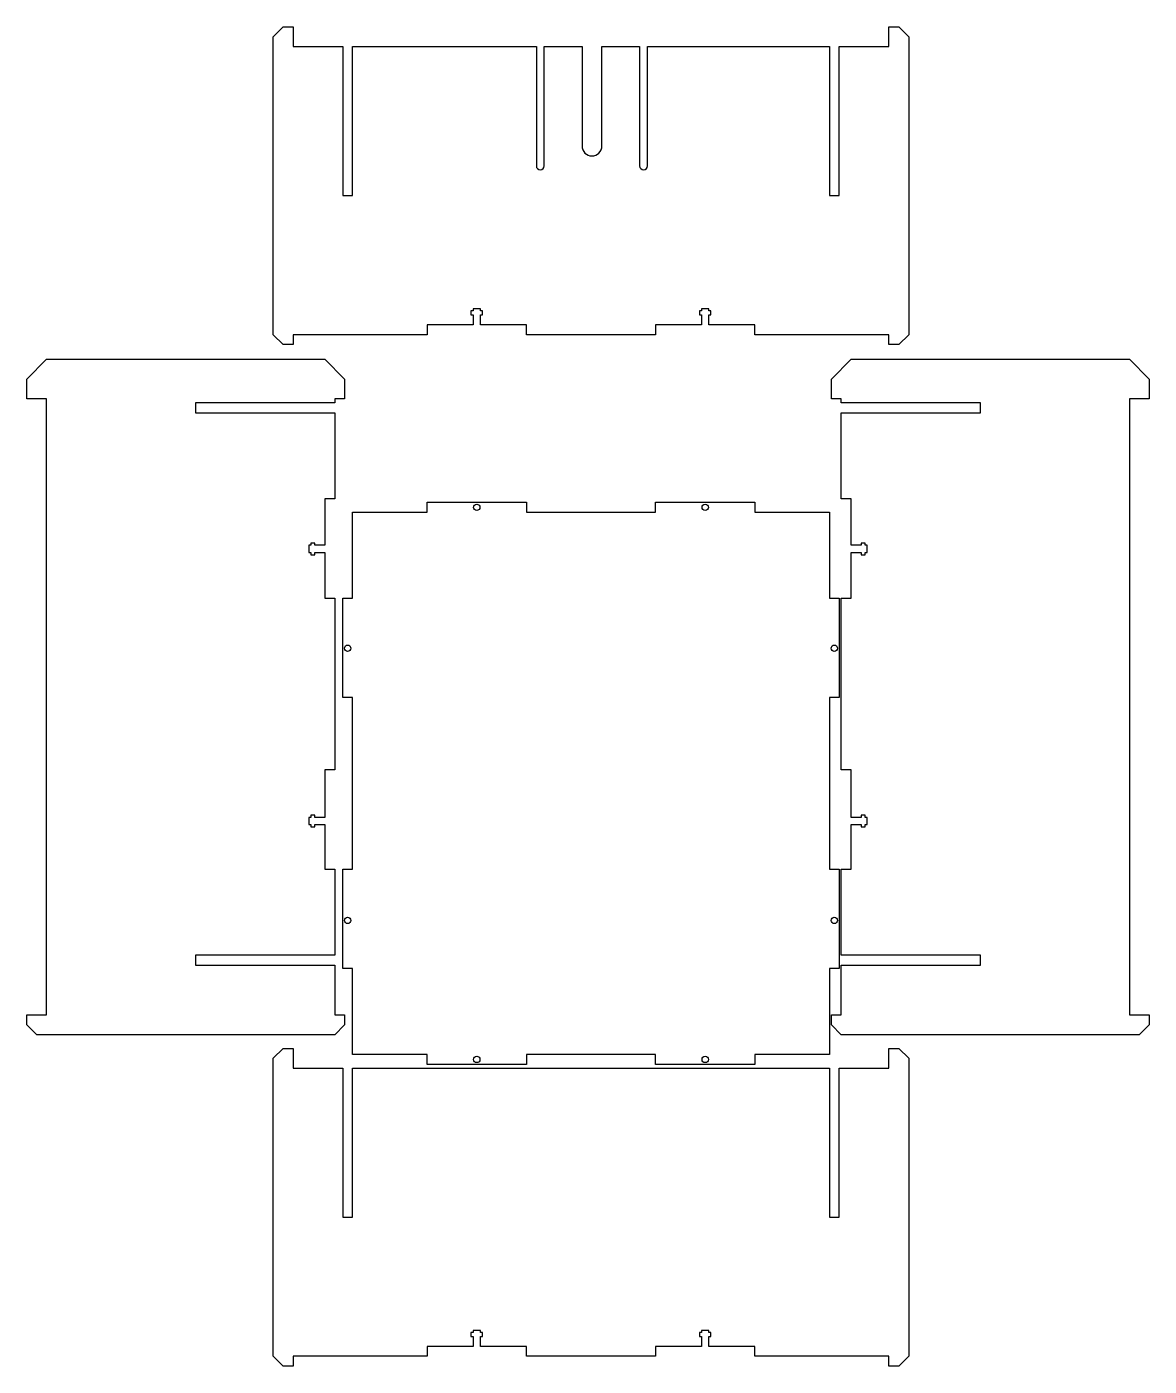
# Model space of a CAD drawing. Header units: millimetres. Extents: x -284 to 281, y -594 to 80.
import ezdxf

# ---------------------------------------------------------------- set-up
doc = ezdxf.new("R2010")
doc.units = ezdxf.units.MM
doc.layers.get('0').update_dxf_attribs({"linetype": 'CONTINUOUS'})

msp = doc.modelspace()

# ---------------------------------------------------------------- linework, layer by layer
msp.add_lwpolyline([(59.3, -63.04), (59.3, -62.04), (55.7, -62.04), (55.7, -63.04), (54.6, -63.04), (54.6, -65.04), (55.7, -65.04), (55.7, -70), (32.5, -70), (32.5, -75), (-32.5, -75), (-32.5, -70), (-55.7, -70), (-55.7, -65.04), (-54.6, -65.04), (-54.6, -63.04), (-55.7, -63.04), (-55.7, -62.04), (-59.3, -62.04), (-59.3, -63.04), (-60.4, -63.04), (-60.4, -65.04), (-59.3, -65.04), (-59.3, -70), (-82.5, -70), (-82.5, -75), (-150, -75), (-150, -80), (-155, -80), (-160, -75), (-160, 75), (-155, 80), (-150, 80), (-150, 70), (-125, 70), (-125, -5), (-120, -5), (-120, 70), (-27.5, 70), (-27.5, 10, 1), (-23.5, 10), (-23.5, 70), (-4.5, 70), (-4.5, 20, 1), (5.5, 20), (5.5, 70), (24.5, 70), (24.5, 10, 1), (28.5, 10), (28.5, 70), (120, 70), (120, -5), (125, -5), (125, 70), (150, 70), (150, 80), (155, 80), (160, 75), (160, -75), (155, -80), (150, -80), (150, -75), (82.5, -75), (82.5, -70), (59.3, -70), (59.3, -65.04), (60.4, -65.04), (60.4, -63.04)], format="xyb", close=True)
for points in [[(-134.02, -318.01), (-138.98, -318.01), (-138.98, -316.91), (-140.98, -316.91), (-140.98, -318.01), (-141.98, -318.01), (-141.98, -321.61), (-140.98, -321.61), (-140.98, -322.71), (-138.98, -322.71), (-138.98, -321.61), (-134.02, -321.61), (-134.02, -344.07), (-129.02, -344.07), (-129.02, -387.32), (-199.02, -387.32), (-199.02, -392.32), (-129.02, -392.32), (-129.02, -417.32), (-124.02, -417.32), (-124.02, -422.32), (-129.02, -427.32), (-279.02, -427.32), (-284.02, -422.32), (-284.02, -417.32), (-274.02, -417.32), (-274.02, -107.32), (-284.02, -107.32), (-284.02, -97.32), (-274.02, -87.32), (-134.02, -87.32), (-124.02, -97.32), (-124.02, -107.32), (-129.02, -107.32), (-129.02, -109.32), (-199.02, -109.32), (-199.02, -114.32), (-129.02, -114.32), (-129.02, -157.57), (-134.02, -157.57), (-134.02, -181.01), (-138.98, -181.01), (-138.98, -179.91), (-140.98, -179.91), (-140.98, -181.01), (-141.98, -181.01), (-141.98, -184.61), (-140.98, -184.61), (-140.98, -185.71), (-138.98, -185.71), (-138.98, -184.61), (-134.02, -184.61), (-134.02, -207.57), (-129.02, -207.57), (-129.02, -294.07), (-134.02, -294.07)], [(131.02, -321.61), (135.98, -321.61), (135.98, -322.71), (137.98, -322.71), (137.98, -321.61), (138.98, -321.61), (138.98, -318.01), (137.98, -318.01), (137.98, -316.91), (135.98, -316.91), (135.98, -318.01), (131.02, -318.01), (131.02, -294.07), (126.02, -294.07), (126.02, -207.57), (131.02, -207.57), (131.02, -184.61), (135.98, -184.61), (135.98, -185.71), (137.98, -185.71), (137.98, -184.61), (138.98, -184.61), (138.98, -181.01), (137.98, -181.01), (137.98, -179.91), (135.98, -179.91), (135.98, -181.01), (131.02, -181.01), (131.02, -157.57), (126.02, -157.57), (126.02, -114.32), (196.02, -114.32), (196.02, -109.32), (126.02, -109.32), (126.02, -107.32), (121.02, -107.32), (121.02, -97.32), (131.02, -87.32), (271.02, -87.32), (281.02, -97.32), (281.02, -107.32), (271.02, -107.32), (271.02, -417.32), (281.02, -417.32), (281.02, -422.32), (276.02, -427.32), (126.02, -427.32), (121.02, -422.32), (121.02, -417.32), (126.02, -417.32), (126.02, -392.32), (196.02, -392.32), (196.02, -387.32), (126.02, -387.32), (126.02, -344.07), (131.02, -344.07)], [(-82.5, -437.32), (-120, -437.32), (-120, -394.07), (-125, -394.07), (-125, -344.07), (-120, -344.07), (-120, -257.57), (-125, -257.57), (-125, -207.57), (-120, -207.57), (-120, -164.32), (-82.5, -164.32), (-82.5, -159.32), (-32.5, -159.32), (-32.5, -164.32), (32.5, -164.32), (32.5, -159.32), (82.5, -159.32), (82.5, -164.32), (120, -164.32), (120, -207.57), (125, -207.57), (125, -257.57), (120, -257.57), (120, -344.07), (125, -344.07), (125, -394.07), (120, -394.07), (120, -437.32), (82.5, -437.32), (82.5, -442.32), (32.5, -442.32), (32.5, -437.32), (-32.5, -437.32), (-32.5, -442.32), (-82.5, -442.32)], [(55.7, -579.24), (55.7, -584.2), (32.5, -584.2), (32.5, -589.2), (-32.5, -589.2), (-32.5, -584.2), (-55.7, -584.2), (-55.7, -579.24), (-54.6, -579.24), (-54.6, -577.24), (-55.7, -577.24), (-55.7, -576.24), (-59.3, -576.24), (-59.3, -577.24), (-60.4, -577.24), (-60.4, -579.24), (-59.3, -579.24), (-59.3, -584.2), (-82.5, -584.2), (-82.5, -589.2), (-150, -589.2), (-150, -594.2), (-155, -594.2), (-160, -589.2), (-160, -439.2), (-155, -434.2), (-150, -434.2), (-150, -444.2), (-125, -444.2), (-125, -519.2), (-120, -519.2), (-120, -444.2), (120, -444.2), (120, -519.2), (125, -519.2), (125, -444.2), (150, -444.2), (150, -434.2), (155, -434.2), (160, -439.2), (160, -589.2), (155, -594.2), (150, -594.2), (150, -589.2), (82.5, -589.2), (82.5, -584.2), (59.3, -584.2), (59.3, -579.24), (60.4, -579.24), (60.4, -577.24), (59.3, -577.24), (59.3, -576.24), (55.7, -576.24), (55.7, -577.24), (54.6, -577.24), (54.6, -579.24)]]:
    msp.add_lwpolyline(points, close=True)
for centre in [(-57.5, -161.91), (57.5, -161.91), (-122.5, -232.81), (122.5, -232.81), (-122.5, -369.81), (122.5, -369.81), (-57.5, -439.81), (57.5, -439.81)]:
    msp.add_circle(centre, 1.6)

doc.saveas('drawing.dxf')
